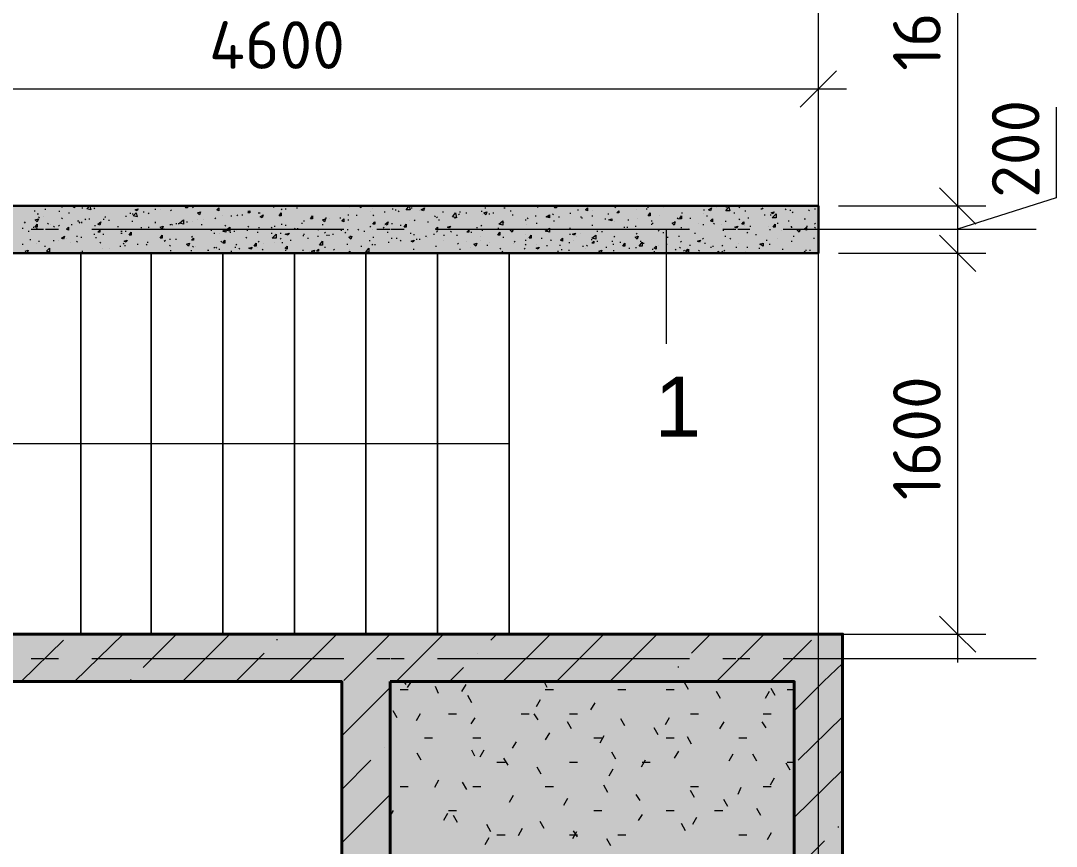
# Model space of a CAD drawing. Header units: millimetres. Extents: x -84737 to 172119, y -43083 to 59399.
# Drawn here: x -50062 to -45713, y 50289 to 53757 of the extents above; entities that cross this region are included whole.
import ezdxf

# ---------------------------------------------------------------- set-up
doc = ezdxf.new("R2010")
doc.units = ezdxf.units.MM
doc.layers.add('PDF _Геометрия', color=7, linetype='Continuous')
doc.layers.add('PDF _Текст', color=7, linetype='Continuous')
doc.layers.add('PDF _Сплошная заливка', color=7, linetype='Continuous', true_color=0xffffff)
doc.styles.add('PDF GOSTCommon', font='arial.ttf')
doc.styles.add('PDF ISOCPEUR', font='isocpeur.ttf')

msp = doc.modelspace()

# ---------------------------------------------------------------- linework, layer by layer
at = {"layer": 'PDF _Геометрия', "lineweight": 9}
for points in [[(-46127.9, 54701.6), (-46127.9, 52978.9), (-46127.9, 52780), (-46127.9, 51061.5)], [(-46712, 53516.4), (-46712, 54515.3)], [(-46712, 52686.9), (-46712, 53690)], [(-46712, 52970.4), (-46712, 53469.9), (-46712, 53588.4)], [(-53031.2, 53469.9), (-51312.8, 53469.9), (-46593.5, 53469.9)], [(-45713.1, 53393.7), (-45713.1, 53012.8), (-46127.9, 52881.6)], [(-46712, 53262.5), (-46712, 53317.5)], [(-46712, 52064.7), (-46712, 53063.6)], [(-49890.7, 52974.7), (-49886.4, 52974.7)], [(-49835.7, 52978.9), (-49835.7, 52970.4), (-49848.4, 52978.9), (-49839.9, 52978.9)], [(-49806, 52970.4), (-49801.8, 52970.4)], [(-49755.2, 52970.4), (-49751, 52966.2)], [(-49361.6, 52978.9), (-49361.6, 52970.4), (-49370.1, 52970.4), (-49365.8, 52978.9)], [(-49361.6, 52974.7), (-49357.4, 52978.9)], [(-49340.4, 52970.4), (-49336.2, 52974.7)], [(-49001.8, 52974.7), (-48997.6, 52974.7)], [(-48904.5, 52970.4), (-48900.3, 52970.4)], [(-48879.1, 52978.9), (-48874.9, 52978.9)], [(-48870.6, 52974.7), (-48870.6, 52978.9)], [(-48777.5, 52974.7), (-48777.5, 52974.7)], [(-48680.2, 52970.4), (-48680.2, 52970.4)], [(-48629.4, 52978.9), (-48633.6, 52970.4), (-48642.1, 52978.9), (-48637.8, 52978.9)], [(-48422, 52970.4), (-48417.7, 52970.4)], [(-48405, 52978.9), (-48405, 52978.9)], [(-48367, 52974.7), (-48367, 52974.7)], [(-48113, 52970.4), (-48108.8, 52970.4)], [(-48032.6, 52970.4), (-48028.3, 52970.4)], [(-47892.9, 52974.7), (-47888.7, 52974.7)], [(-47846.3, 52978.9), (-47842.1, 52978.9)], [(-47812.5, 52978.9), (-47812.5, 52970.4), (-47821, 52970.4), (-47816.7, 52978.9)], [(-47613.6, 52978.9), (-47613.6, 52978.9)], [(-47567, 52970.4), (-47562.8, 52974.7)], [(-47435.8, 52978.9), (-47435.8, 52978.9)], [(-47435.8, 52978.9), (-47427.3, 52974.7)], [(-47427.3, 52970.4), (-47427.3, 52978.9)], [(-47363.8, 52974.7), (-47359.6, 52978.9)], [(-47236.9, 52978.9), (-47236.9, 52978.9)], [(-47143.7, 52978.9), (-47139.5, 52974.7)], [(-47101.4, 52974.7), (-47097.2, 52974.7)], [(-47046.4, 52974.7), (-47042.2, 52970.4)], [(-46949, 52970.4), (-46944.8, 52966.2)], [(-46724.7, 52978.9), (-46724.7, 52974.7)], [(-46627.4, 52978.9), (-46127.9, 52978.9), (-46009.4, 52978.9)], [(-50005, 52957.7), (-50000.7, 52957.7)], [(-49992.3, 52945), (-49988, 52945)], [(-49988, 52932.3), (-49983.8, 52928.1)], [(-49966.9, 52932.3), (-49966.9, 52932.3)], [(-49958.4, 52962), (-49958.4, 52966.2)], [(-49899.1, 52953.5), (-49899.1, 52957.7)], [(-49890.7, 52928.1), (-49886.4, 52923.9)], [(-49861.1, 52949.3), (-49856.8, 52949.3)], [(-49708.7, 52932.3), (-49704.4, 52932.3)], [(-49708.7, 52928.1), (-49708.7, 52928.1)], [(-49619.8, 52932.3), (-49619.8, 52936.6)], [(-49602.9, 52949.3), (-49602.9, 52945)], [(-49594.4, 52945), (-49590.2, 52945)], [(-49547.8, 52953.5), (-49543.6, 52953.5)], [(-49526.7, 52945), (-49522.4, 52949.3)], [(-49497.1, 52966.2), (-49497.1, 52962)], [(-49475.9, 52962), (-49475.9, 52962)], [(-49433.6, 52957.7), (-49429.3, 52962)], [(-49247.3, 52923.9), (-49243.1, 52928.1)], [(-49213.5, 52936.6), (-49213.5, 52936.6)], [(-49179.6, 52936.6), (-49175.4, 52936.6)], [(-49154.2, 52936.6), (-49150, 52940.8)], [(-49133.1, 52940.8), (-49128.8, 52940.8)], [(-49107.7, 52957.7), (-49103.4, 52953.5)], [(-49065.3, 52949.3), (-49061.1, 52949.3), (-49056.9, 52949.3)], [(-48968, 52962), (-48963.7, 52966.2)], [(-48951, 52966.2), (-48946.8, 52966.2)], [(-48781.7, 52928.1), (-48777.5, 52928.1)], [(-48722.5, 52928.1), (-48718.3, 52928.1)], [(-48688.6, 52940.8), (-48684.4, 52940.8)], [(-48650.5, 52936.6), (-48650.5, 52940.8)], [(-48591.3, 52953.5), (-48591.3, 52953.5)], [(-48582.8, 52966.2), (-48582.8, 52966.2)], [(-48582.8, 52940.8), (-48578.6, 52936.6)], [(-48536.3, 52953.5), (-48532, 52953.5)], [(-48502.4, 52966.2), (-48498.2, 52966.2)], [(-48489.7, 52962), (-48485.5, 52962)], [(-48485.5, 52962), (-48485.5, 52962)], [(-48477, 52957.7), (-48472.8, 52953.5)], [(-48388.1, 52957.7), (-48388.1, 52957.7)], [(-48324.6, 52936.6), (-48320.4, 52932.3)], [(-48316.2, 52928.1), (-48311.9, 52932.3)], [(-48290.8, 52953.5), (-48286.5, 52953.5)], [(-48240, 52928.1), (-48235.7, 52928.1)], [(-48223, 52940.8), (-48218.8, 52945)], [(-48218.8, 52953.5), (-48214.6, 52953.5)], [(-48193.4, 52949.3), (-48189.2, 52949.3)], [(-48125.7, 52953.5), (-48125.7, 52957.7)], [(-48121.5, 52940.8), (-48121.5, 52940.8)], [(-48096.1, 52945), (-48091.8, 52945)], [(-48079.1, 52949.3), (-48074.9, 52949.3)], [(-48007.2, 52957.7), (-48003, 52957.7)], [(-47998.7, 52940.8), (-47994.5, 52940.8)], [(-47935.2, 52928.1), (-47931, 52923.9)], [(-47901.4, 52936.6), (-47897.1, 52936.6)], [(-47846.3, 52932.3), (-47846.3, 52936.6)], [(-47829.4, 52945), (-47825.2, 52940.8)], [(-47804, 52932.3), (-47799.8, 52932.3)], [(-47753.2, 52945), (-47753.2, 52949.3)], [(-47723.6, 52962), (-47719.4, 52962)], [(-47710.9, 52932.3), (-47706.7, 52932.3)], [(-47706.7, 52928.1), (-47702.4, 52928.1)], [(-47664.3, 52936.6), (-47660.1, 52936.6)], [(-47660.1, 52957.7), (-47660.1, 52957.7)], [(-47596.6, 52945), (-47592.4, 52945)], [(-47478.1, 52962), (-47478.1, 52962)], [(-47435.8, 52966.2), (-47431.6, 52966.2)], [(-47380.8, 52936.6), (-47380.8, 52936.6)], [(-47304.6, 52928.1), (-47300.3, 52923.9)], [(-47287.7, 52949.3), (-47283.4, 52949.3)], [(-47249.6, 52923.9), (-47249.6, 52928.1)], [(-47194.5, 52962), (-47190.3, 52962)], [(-47194.5, 52945), (-47194.5, 52945)], [(-47181.8, 52936.6), (-47177.6, 52936.6)], [(-47088.7, 52962), (-47088.7, 52962)], [(-47067.6, 52949.3), (-47063.3, 52949.3)], [(-47021, 52957.7), (-47016.8, 52957.7)], [(-47008.3, 52928.1), (-47004.1, 52928.1)], [(-46953.3, 52966.2), (-46949, 52966.2)], [(-46940.6, 52940.8), (-46936.3, 52940.8)], [(-46915.2, 52940.8), (-46911, 52940.8)], [(-46851.7, 52966.2), (-46847.5, 52962)], [(-46830.5, 52962), (-46830.5, 52957.7)], [(-46822.1, 52949.3), (-46817.8, 52953.5)], [(-46754.3, 52962), (-46750.1, 52957.7)], [(-46729, 52966.2), (-46724.7, 52966.2)], [(-50055.8, 52885.8), (-50051.5, 52885.8)], [(-50047.3, 52911.2), (-50043.1, 52906.9)], [(-50009.2, 52890), (-50005, 52890)], [(-49996.5, 52881.6), (-49992.3, 52885.8)], [(-49949.9, 52906.9), (-49945.7, 52902.7)], [(-49937.2, 52902.7), (-49937.2, 52902.7)], [(-49924.5, 52894.2), (-49920.3, 52890)], [(-49903.4, 52894.2), (-49899.1, 52898.5)], [(-49848.4, 52902.7), (-49848.4, 52898.5)], [(-49823, 52915.4), (-49818.7, 52915.4)], [(-49818.7, 52911.2), (-49814.5, 52906.9)], [(-49806, 52906.9), (-49806, 52911.2)], [(-49793.3, 52923.9), (-49789.1, 52919.6)], [(-49776.4, 52923.9), (-49772.2, 52923.9)], [(-49751, 52898.5), (-49751, 52894.2)], [(-49712.9, 52919.6), (-49712.9, 52923.9)], [(-49691.7, 52919.6), (-49691.7, 52915.4)], [(-49653.7, 52894.2), (-49653.7, 52890)], [(-49594.4, 52915.4), (-49594.4, 52911.2)], [(-49556.3, 52890), (-49556.3, 52885.8)], [(-49526.7, 52890), (-49522.4, 52890)], [(-49526.7, 52885.8), (-49526.7, 52885.8)], [(-49497.1, 52911.2), (-49497.1, 52906.9)], [(-49459, 52885.8), (-49459, 52885.8)], [(-49433.6, 52898.5), (-49433.6, 52902.7)], [(-49429.3, 52902.7), (-49425.1, 52898.5)], [(-49408.2, 52902.7), (-49408.2, 52906.9)], [(-49399.7, 52906.9), (-49399.7, 52902.7)], [(-49365.8, 52911.2), (-49361.6, 52911.2)], [(-49340.4, 52911.2), (-49340.4, 52911.2)], [(-49319.3, 52919.6), (-49319.3, 52919.6)], [(-49302.4, 52902.7), (-49302.4, 52898.5)], [(-49293.9, 52919.6), (-49293.9, 52919.6)], [(-49205, 52898.5), (-49200.8, 52894.2)], [(-49107.7, 52894.2), (-49103.4, 52890)], [(-49061.1, 52885.8), (-49061.1, 52890)], [(-49010.3, 52890), (-49006.1, 52885.8)], [(-48997.6, 52894.2), (-48993.4, 52894.2)], [(-48968, 52902.7), (-48963.7, 52902.7)], [(-48951, 52898.5), (-48946.8, 52898.5)], [(-48913, 52885.8), (-48908.7, 52881.6)], [(-48900.3, 52885.8), (-48900.3, 52881.6)], [(-48883.3, 52906.9), (-48879.1, 52906.9)], [(-48874.9, 52915.4), (-48870.6, 52915.4)], [(-48794.4, 52902.7), (-48794.4, 52898.5)], [(-48764.8, 52923.9), (-48764.8, 52923.9)], [(-48688.6, 52919.6), (-48684.4, 52919.6)], [(-48595.5, 52890), (-48591.3, 52894.2)], [(-48540.5, 52885.8), (-48536.3, 52890)], [(-48536.3, 52898.5), (-48536.3, 52898.5)], [(-48502.4, 52902.7), (-48502.4, 52906.9)], [(-48468.5, 52898.5), (-48464.3, 52898.5)], [(-48430.4, 52915.4), (-48430.4, 52915.4)], [(-48409.3, 52915.4), (-48405, 52919.6)], [(-48354.3, 52911.2), (-48350, 52911.2)], [(-48307.7, 52919.6), (-48303.5, 52919.6)], [(-48146.9, 52890), (-48146.9, 52885.8)], [(-48129.9, 52894.2), (-48125.7, 52898.5)], [(-48058, 52885.8), (-48053.7, 52885.8)], [(-48041, 52906.9), (-48041, 52906.9)], [(-48036.8, 52906.9), (-48032.6, 52911.2)], [(-47943.7, 52919.6), (-47939.5, 52919.6)], [(-47939.5, 52902.7), (-47939.5, 52902.7)], [(-47897.1, 52906.9), (-47892.9, 52906.9)], [(-47825.2, 52915.4), (-47821, 52915.4)], [(-47757.5, 52885.8), (-47753.2, 52885.8)], [(-47664.3, 52898.5), (-47660.1, 52898.5)], [(-47609.3, 52923.9), (-47605.1, 52923.9)], [(-47567, 52911.2), (-47567, 52911.2)], [(-47528.9, 52890), (-47524.7, 52890)], [(-47516.2, 52890), (-47512, 52890)], [(-47512, 52919.6), (-47507.7, 52919.6)], [(-47482.3, 52894.2), (-47478.1, 52894.2)], [(-47473.9, 52923.9), (-47473.9, 52923.9)], [(-47414.6, 52915.4), (-47410.4, 52915.4)], [(-47414.6, 52902.7), (-47410.4, 52902.7)], [(-47410.4, 52906.9), (-47406.2, 52906.9)], [(-47317.3, 52911.2), (-47313, 52911.2)], [(-47296.1, 52919.6), (-47296.1, 52919.6)], [(-47287.7, 52885.8), (-47287.7, 52890)], [(-47258, 52885.8), (-47258, 52885.8)], [(-47215.7, 52906.9), (-47215.7, 52906.9)], [(-47194.5, 52898.5), (-47194.5, 52902.7)], [(-47152.2, 52906.9), (-47148, 52902.7)], [(-47118.3, 52902.7), (-47118.3, 52902.7)], [(-47101.4, 52911.2), (-47101.4, 52915.4)], [(-47067.6, 52885.8), (-47067.6, 52885.8)], [(-47046.4, 52923.9), (-47042.2, 52919.6)], [(-47021, 52898.5), (-47021, 52898.5)], [(-46999.8, 52894.2), (-46995.6, 52894.2)], [(-46923.6, 52894.2), (-46923.6, 52894.2)], [(-46885.6, 52906.9), (-46881.3, 52906.9)], [(-46839, 52915.4), (-46834.8, 52915.4)], [(-46826.3, 52894.2), (-46826.3, 52890), (-46822.1, 52890)], [(-46771.3, 52923.9), (-46767, 52923.9)], [(-46762.8, 52894.2), (-46758.6, 52894.2)], [(-46729, 52902.7), (-46724.7, 52906.9)], [(-46729, 52890), (-46724.7, 52885.8)], [(-50030.4, 52873.1), (-50026.1, 52873.1)], [(-50017.7, 52881.6), (-49966.9, 52881.6)], [(-49958.4, 52881.6), (-49903.4, 52881.6)], [(-49869.5, 52843.5), (-49869.5, 52843.5)], [(-49827.2, 52851.9), (-49823, 52851.9)], [(-49810.3, 52847.7), (-49806, 52847.7)], [(-49763.7, 52881.6), (-48764.8, 52881.6)], [(-49755.2, 52860.4), (-49751, 52860.4)], [(-49746.8, 52847.7), (-49746.8, 52843.5)], [(-49717.1, 52860.4), (-49712.9, 52860.4)], [(-49704.4, 52881.6), (-48705.6, 52881.6)], [(-49641, 52873.1), (-49636.7, 52873.1)], [(-49641, 52864.6), (-49636.7, 52864.6)], [(-49624, 52873.1), (-49619.8, 52873.1)], [(-49594.4, 52881.6), (-49590.2, 52881.6)], [(-49535.1, 52881.6), (-49530.9, 52881.6)], [(-49361.6, 52881.6), (-49357.4, 52881.6)], [(-49340.4, 52847.7), (-49344.7, 52847.7), (-49340.4, 52851.9)], [(-49264.3, 52877.3), (-49260, 52877.3)], [(-49251.6, 52864.6), (-49247.3, 52864.6)], [(-49226.2, 52864.6), (-49226.2, 52864.6)], [(-49183.8, 52868.9), (-49179.6, 52868.9)], [(-49166.9, 52873.1), (-49162.7, 52873.1)], [(-49154.2, 52877.3), (-49154.2, 52877.3)], [(-49116.1, 52847.7), (-49111.9, 52843.5)], [(-49111.9, 52877.3), (-49107.7, 52877.3)], [(-49069.6, 52868.9), (-49065.3, 52868.9)], [(-49010.3, 52864.6), (-49006.1, 52864.6)], [(-48972.2, 52864.6), (-48968, 52864.6)], [(-48972.2, 52839.2), (-48968, 52843.5)], [(-48874.9, 52860.4), (-48870.6, 52860.4)], [(-48874.9, 52851.9), (-48874.9, 52856.2)], [(-48857.9, 52843.5), (-48853.7, 52843.5)], [(-48815.6, 52881.6), (-48811.4, 52877.3)], [(-48815.6, 52851.9), (-48811.4, 52851.9)], [(-48786, 52864.6), (-48781.7, 52868.9)], [(-48777.5, 52856.2), (-48773.3, 52856.2)], [(-48769, 52856.2), (-48764.8, 52856.2)], [(-48752.1, 52860.4), (-48747.9, 52860.4)], [(-48718.3, 52877.3), (-48714, 52877.3)], [(-48701.3, 52864.6), (-48697.1, 52868.9)], [(-48688.6, 52877.3), (-48688.6, 52881.6)], [(-48680.2, 52851.9), (-48675.9, 52851.9)], [(-48646.3, 52881.6), (-48642.1, 52877.3)], [(-48620.9, 52873.1), (-48616.7, 52873.1)], [(-48582.8, 52881.6), (-48582.8, 52881.6)], [(-48582.8, 52847.7), (-48578.6, 52847.7)], [(-48565.9, 52881.6), (-48510.9, 52881.6)], [(-48523.6, 52868.9), (-48519.3, 52868.9)], [(-48506.6, 52881.6), (-48451.6, 52881.6)], [(-48506.6, 52843.5), (-48502.4, 52843.5)], [(-48485.5, 52843.5), (-48481.2, 52843.5)], [(-48426.2, 52864.6), (-48422, 52864.6)], [(-48409.3, 52856.2), (-48409.3, 52860.4)], [(-48362.7, 52851.9), (-48358.5, 52851.9)], [(-48354.3, 52847.7), (-48354.3, 52847.7)], [(-48328.9, 52860.4), (-48324.6, 52860.4)], [(-48316.2, 52868.9), (-48311.9, 52873.1)], [(-48311.9, 52881.6), (-47313, 52881.6)], [(-48286.5, 52856.2), (-48282.3, 52856.2)], [(-48256.9, 52873.1), (-48252.7, 52868.9)], [(-48252.7, 52881.6), (-47253.8, 52881.6)], [(-48231.5, 52856.2), (-48227.3, 52856.2)], [(-48223, 52881.6), (-48223, 52881.6)], [(-48172.3, 52868.9), (-48168, 52868.9)], [(-48129.9, 52851.9), (-48129.9, 52851.9)], [(-48125.7, 52877.3), (-48121.5, 52877.3)], [(-48036.8, 52847.7), (-48032.6, 52847.7)], [(-48032.6, 52847.7), (-48032.6, 52847.7)], [(-47943.7, 52860.4), (-47943.7, 52860.4)], [(-47935.2, 52843.5), (-47935.2, 52843.5)], [(-47876, 52843.5), (-47871.7, 52843.5)], [(-47850.6, 52873.1), (-47846.3, 52873.1)], [(-47757.5, 52860.4), (-47753.2, 52860.4)], [(-47727.8, 52851.9), (-47727.8, 52851.9)], [(-47710.9, 52864.6), (-47710.9, 52864.6)], [(-47643.2, 52873.1), (-47639, 52873.1)], [(-47622, 52873.1), (-47622, 52868.9)], [(-47571.2, 52847.7), (-47567, 52851.9)], [(-47478.1, 52860.4), (-47473.9, 52864.6)], [(-47473.9, 52851.9), (-47469.7, 52847.7)], [(-47385, 52873.1), (-47380.8, 52877.3)], [(-47363.8, 52868.9), (-47363.8, 52864.6)], [(-47351.1, 52881.6), (-47351.1, 52399)], [(-47346.9, 52847.7), (-47342.7, 52847.7)], [(-47300.3, 52851.9), (-47296.1, 52851.9)], [(-47232.6, 52864.6), (-47228.4, 52864.6)], [(-47198.8, 52839.2), (-47194.5, 52843.5)], [(-47114.1, 52881.6), (-47059.1, 52881.6)], [(-47114.1, 52877.3), (-47109.9, 52877.3)], [(-47105.6, 52851.9), (-47101.4, 52851.9)], [(-47084.5, 52843.5), (-47080.3, 52839.2)], [(-47050.6, 52881.6), (-46999.8, 52881.6)], [(-47012.5, 52864.6), (-47008.3, 52868.9)], [(-46974.4, 52860.4), (-46974.4, 52856.2)], [(-46915.2, 52877.3), (-46915.2, 52881.6)], [(-46885.6, 52843.5), (-46885.6, 52843.5)], [(-46868.6, 52877.3), (-46868.6, 52877.3)], [(-46860.2, 52881.6), (-45861.3, 52881.6)], [(-46817.8, 52851.9), (-46813.6, 52851.9)], [(-46800.9, 52881.6), (-45797.8, 52881.6)], [(-46733.2, 52843.5), (-46729, 52843.5)], [(-50055.8, 52818.1), (-50051.5, 52818.1)], [(-50021.9, 52839.2), (-50021.9, 52835)], [(-49996.5, 52822.3), (-49996.5, 52822.3)], [(-49988, 52830.8), (-49983.8, 52830.8)], [(-49962.6, 52809.6), (-49958.4, 52809.6)], [(-49924.5, 52835), (-49924.5, 52830.8)], [(-49903.4, 52835), (-49903.4, 52835)], [(-49852.6, 52826.5), (-49852.6, 52826.5)], [(-49827.2, 52830.8), (-49823, 52826.5)], [(-49729.8, 52826.5), (-49725.6, 52822.3)], [(-49717.1, 52801.1), (-49717.1, 52801.1)], [(-49687.5, 52801.1), (-49687.5, 52801.1)], [(-49645.2, 52809.6), (-49641, 52809.6)], [(-49632.5, 52822.3), (-49628.3, 52818.1)], [(-49624, 52809.6), (-49624, 52813.8)], [(-49573.2, 52818.1), (-49569, 52818.1)], [(-49535.1, 52818.1), (-49530.9, 52813.8)], [(-49530.9, 52826.5), (-49526.7, 52826.5)], [(-49459, 52830.8), (-49454.7, 52835)], [(-49437.8, 52839.2), (-49433.6, 52839.2)], [(-49437.8, 52813.8), (-49433.6, 52809.6)], [(-49412.4, 52839.2), (-49408.2, 52839.2)], [(-49340.4, 52809.6), (-49336.2, 52805.4)], [(-49327.7, 52809.6), (-49327.7, 52809.6)], [(-49251.6, 52801.1), (-49247.3, 52805.4)], [(-49243.1, 52805.4), (-49238.9, 52801.1)], [(-49230.4, 52796.9), (-49226.2, 52796.9)], [(-49221.9, 52830.8), (-49217.7, 52826.5)], [(-49162.7, 52805.4), (-49158.4, 52805.4)], [(-49158.4, 52813.8), (-49154.2, 52818.1)], [(-49145.7, 52801.1), (-49141.5, 52796.9)], [(-49069.6, 52805.4), (-49069.6, 52805.4)], [(-49065.3, 52826.5), (-49061.1, 52830.8)], [(-49048.4, 52796.9), (-49044.2, 52792.7)], [(-49044.2, 52822.3), (-49044.2, 52822.3)], [(-48997.6, 52826.5), (-48997.6, 52826.5)], [(-48963.7, 52826.5), (-48963.7, 52822.3)], [(-48929.9, 52835), (-48925.7, 52835)], [(-48786, 52805.4), (-48781.7, 52805.4)], [(-48747.9, 52792.7), (-48743.7, 52796.9)], [(-48692.9, 52818.1), (-48688.6, 52818.1)], [(-48680.2, 52796.9), (-48680.2, 52796.9)], [(-48633.6, 52809.6), (-48629.4, 52809.6)], [(-48595.5, 52830.8), (-48595.5, 52835)], [(-48587, 52813.8), (-48582.8, 52818.1)], [(-48574.4, 52818.1), (-48574.4, 52813.8)], [(-48519.3, 52826.5), (-48515.1, 52826.5)], [(-48468.5, 52835), (-48464.3, 52830.8)], [(-48413.5, 52796.9), (-48409.3, 52796.9)], [(-48400.8, 52839.2), (-48396.6, 52839.2)], [(-48388.1, 52839.2), (-48383.9, 52839.2)], [(-48320.4, 52809.6), (-48316.2, 52809.6)], [(-48286.5, 52835), (-48286.5, 52835)], [(-48227.3, 52818.1), (-48223, 52822.3)], [(-48218.8, 52796.9), (-48214.6, 52796.9)], [(-48189.2, 52830.8), (-48189.2, 52830.8)], [(-48172.3, 52805.4), (-48172.3, 52805.4)], [(-48129.9, 52835), (-48129.9, 52835)], [(-48104.5, 52813.8), (-48100.3, 52813.8)], [(-48091.8, 52826.5), (-48091.8, 52826.5)], [(-48049.5, 52801.1), (-48045.3, 52796.9)], [(-47994.5, 52822.3), (-47994.5, 52822.3)], [(-47990.3, 52826.5), (-47986, 52830.8)], [(-47947.9, 52796.9), (-47943.7, 52801.1)], [(-47943.7, 52835), (-47939.5, 52835)], [(-47943.7, 52818.1), (-47939.5, 52813.8)], [(-47897.1, 52818.1), (-47897.1, 52818.1)], [(-47850.6, 52809.6), (-47850.6, 52813.8)], [(-47837.9, 52839.2), (-47837.9, 52839.2)], [(-47837.9, 52835), (-47833.7, 52835)], [(-47799.8, 52813.8), (-47795.6, 52813.8)], [(-47791.3, 52796.9), (-47791.3, 52792.7)], [(-47757.5, 52822.3), (-47757.5, 52826.5)], [(-47740.5, 52835), (-47740.5, 52835)], [(-47702.4, 52809.6), (-47698.2, 52809.6)], [(-47689.7, 52801.1), (-47689.7, 52801.1)], [(-47685.5, 52813.8), (-47681.3, 52809.6)], [(-47664.3, 52835), (-47664.3, 52839.2)], [(-47643.2, 52830.8), (-47639, 52830.8)], [(-47605.1, 52805.4), (-47600.9, 52805.4)], [(-47579.7, 52830.8), (-47575.5, 52830.8)], [(-47575.5, 52818.1), (-47571.2, 52818.1)], [(-47545.8, 52826.5), (-47541.6, 52826.5)], [(-47528.9, 52822.3), (-47528.9, 52822.3)], [(-47507.7, 52801.1), (-47503.5, 52801.1)], [(-47478.1, 52801.1), (-47478.1, 52805.4)], [(-47461.2, 52830.8), (-47457, 52830.8)], [(-47448.5, 52822.3), (-47444.3, 52822.3)], [(-47410.4, 52796.9), (-47406.2, 52796.9)], [(-47385, 52813.8), (-47385, 52813.8)], [(-47351.1, 52818.1), (-47346.9, 52818.1)], [(-47313, 52796.9), (-47308.8, 52792.7)], [(-47296.1, 52805.4), (-47291.9, 52801.1)], [(-47291.9, 52826.5), (-47287.7, 52830.8)], [(-47262.3, 52780), (-47270.7, 52780), (-47258, 52796.9), (-47258, 52780)], [(-47253.8, 52813.8), (-47249.6, 52813.8)], [(-47190.3, 52822.3), (-47186.1, 52822.3)], [(-47164.9, 52805.4), (-47160.7, 52805.4)], [(-47156.4, 52809.6), (-47152.2, 52809.6)], [(-47118.3, 52809.6), (-47114.1, 52813.8)], [(-47059.1, 52805.4), (-47054.9, 52805.4)], [(-47046.4, 52822.3), (-47046.4, 52822.3)], [(-47012.5, 52805.4), (-47008.3, 52805.4)], [(-46961.7, 52801.1), (-46957.5, 52801.1)], [(-46932.1, 52835), (-46927.9, 52835)], [(-46919.4, 52818.1), (-46915.2, 52818.1)], [(-46864.4, 52796.9), (-46860.2, 52796.9)], [(-46826.3, 52830.8), (-46822.1, 52830.8)], [(-50110.8, 52780), (-49810.3, 52780), (-49514, 52780), (-49213.5, 52780), (-48913, 52780), (-48612.4, 52780), (-48612.4, 51180.1), (-48612.4, 52780), (-48311.9, 52780), (-48011.4, 52780), (-48011.4, 51180.1), (-48311.9, 51180.1), (-48612.4, 51180.1), (-48913, 51180.1), (-49213.5, 51180.1), (-49514, 51180.1), (-49810.3, 51180.1), (-50110.8, 51180.1)], [(-50043.1, 52788.4), (-50030.4, 52792.7), (-50034.6, 52780), (-50043.1, 52784.2)], [(-49810.3, 52788.4), (-49810.3, 52788.4)], [(-49806, 52788.4), (-49801.8, 52788.4)], [(-49433.6, 52792.7), (-49433.6, 52788.4)], [(-49344.7, 52788.4), (-49344.7, 52792.7)], [(-49277, 52792.7), (-49272.7, 52792.7)], [(-49179.6, 52788.4), (-49175.4, 52788.4)], [(-48972.2, 52780), (-48968, 52780)], [(-48951, 52792.7), (-48946.8, 52792.7)], [(-48879.1, 52792.7), (-48874.9, 52792.7)], [(-48849.5, 52788.4), (-48849.5, 52788.4)], [(-48815.6, 52784.2), (-48815.6, 52784.2)], [(-48790.2, 52780), (-48786, 52780)], [(-48752.1, 52784.2), (-48752.1, 52784.2)], [(-48688.6, 52780), (-48680.2, 52788.4), (-48680.2, 52780)], [(-48654.8, 52780), (-48654.8, 52780)], [(-48506.6, 52780), (-48506.6, 52784.2)], [(-48333.1, 52784.2), (-48333.1, 52784.2)], [(-48155.3, 52780), (-48155.3, 52780)], [(-48041, 52784.2), (-48036.8, 52788.4)], [(-48011.4, 51180.1), (-48011.4, 52780)], [(-47808.3, 52788.4), (-47804, 52788.4)], [(-47761.7, 52792.7), (-47757.5, 52792.7)], [(-47571.2, 52788.4), (-47571.2, 52792.7)], [(-47401.9, 52788.4), (-47401.9, 52784.2)], [(-47346.9, 52780), (-47342.7, 52780)], [(-47279.2, 52788.4), (-47275, 52792.7)], [(-47215.7, 52792.7), (-47211.5, 52788.4)], [(-47198.8, 52780), (-47198.8, 52780)], [(-47139.5, 52780), (-47131, 52788.4), (-47131, 52780)], [(-47118.3, 52788.4), (-47114.1, 52784.2)], [(-47109.9, 52788.4), (-47105.6, 52792.7)], [(-47021, 52784.2), (-47016.8, 52780)], [(-46771.3, 52788.4), (-46767, 52784.2)], [(-46767, 52792.7), (-46762.8, 52792.7)], [(-46750.1, 52792.7), (-46745.9, 52792.7)], [(-46733.2, 52780), (-46733.2, 52784.2)], [(-46627.4, 52780), (-46127.9, 52780), (-46009.4, 52780)], [(-46712, 52437.1), (-46712, 52487.9)], [(-46712, 51235.1), (-46712, 52234)], [(-48011.4, 51980), (-48311.9, 51980), (-48612.4, 51980), (-48913, 51980), (-49213.5, 51980), (-49514, 51980), (-49810.3, 51980), (-50110.8, 51980), (-50411.3, 51980), (-50711.8, 51980), (-51012.3, 51980), (-51312.8, 51980), (-51185.8, 52102.8)], [(-46712, 51810.7), (-46712, 51861.5)], [(-46712, 50608.7), (-46712, 51611.8)], [(-50060, 50981.1), (-49882.2, 51154.7)], [(-49835.7, 50981.1), (-49632.5, 51180.1)], [(-49547.8, 51040.4), (-49408.2, 51180.1)], [(-49382.8, 50981.1), (-49183.8, 51180.1)], [(-48984.9, 51154.7), (-48984.9, 51158.9)], [(-48934.1, 50981.1), (-48735.2, 51180.1)], [(-48705.6, 50985.4), (-48510.9, 51180.1)], [(-48485.5, 50981.1), (-48286.5, 51180.1)], [(-48087.6, 51154.7), (-48062.2, 51180.1)], [(-48036.8, 50981.1), (-47837.9, 51180.1)], [(-47812.5, 50981.1), (-47613.6, 51180.1)], [(-47588.2, 50981.1), (-47389.2, 51180.1)], [(-47245.3, 51099.6), (-47164.9, 51180.1)], [(-47139.5, 50981.1), (-46940.6, 51180.1)], [(-46915.2, 50981.1), (-46741.6, 51154.7)], [(-46627.4, 51180.1), (-46127.9, 51180.1), (-46009.4, 51180.1)], [(-50017.7, 51078.5), (-49966.9, 51078.5)], [(-49958.4, 51078.5), (-49903.4, 51078.5)], [(-49763.7, 51078.5), (-48764.8, 51078.5)], [(-49704.4, 51078.5), (-48705.6, 51078.5)], [(-49158.4, 50981.1), (-49039.9, 51099.6)], [(-48565.9, 51078.5), (-48510.9, 51078.5)], [(-48506.6, 51078.5), (-48451.6, 51078.5)], [(-48311.9, 51078.5), (-47313, 51078.5)], [(-48252.7, 51078.5), (-47253.8, 51078.5)], [(-48142.6, 51099.6), (-48142.6, 51099.6)], [(-47114.1, 51078.5), (-47059.1, 51078.5)], [(-47050.6, 51078.5), (-46999.8, 51078.5)], [(-46860.2, 51078.5), (-45861.3, 51078.5)], [(-46813.6, 50858.4), (-46690.9, 50981.1), (-46610.4, 51057.3)], [(-46800.9, 51078.5), (-45797.8, 51078.5)], [(-48261.1, 50981.1), (-48201.9, 51040.4)], [(-47300.3, 51040.4), (-47300.3, 51044.6)], [(-46712, 50981.1), (-46712, 51036.2)], [(-49602.9, 50985.4), (-49598.6, 50989.6)], [(-48443.1, 50968.4), (-48451.6, 50981.1)], [(-48422, 50981.1), (-48438.9, 50955.7)], [(-47850.6, 50955.7), (-47863.3, 50981.1)], [(-47363.8, 50981.1), (-47359.6, 50985.4)], [(-47258, 50947.3), (-47275, 50976.9)], [(-48714, 50752.6), (-48510.9, 50955.7)], [(-48468.5, 50947.3), (-48434.7, 50947.3)], [(-48307.7, 50930.3), (-48320.4, 50960)], [(-48193.4, 50968.4), (-48210.4, 50938.8)], [(-47859, 50947.3), (-47825.2, 50947.3)], [(-47554.3, 50947.3), (-47520.4, 50947.3)], [(-47351.1, 50947.3), (-47317.3, 50947.3)], [(-47122.6, 50909.2), (-47139.5, 50938.8)], [(-46919.4, 50938.8), (-46936.3, 50909.2)], [(-46894, 50921.9), (-46911, 50951.5)], [(-46843.2, 50947.3), (-46813.6, 50947.3)], [(-48168, 50892.2), (-48185, 50921.9)], [(-47880.2, 50904.9), (-47897.1, 50875.3)], [(-47651.7, 50892.2), (-47668.6, 50862.6)], [(-48481.2, 50828.8), (-48498.2, 50858.4)], [(-48383.9, 50845.7), (-48400.8, 50816.1)], [(-48265.4, 50845.7), (-48231.5, 50845.7)], [(-47960.6, 50845.7), (-47926.8, 50845.7)], [(-47888.7, 50820.3), (-47905.6, 50845.7)], [(-47757.5, 50845.7), (-47723.6, 50845.7)], [(-47249.6, 50845.7), (-47215.7, 50845.7)], [(-46944.8, 50845.7), (-46911, 50845.7)], [(-48155.3, 50828.8), (-48172.3, 50803.4)], [(-47749, 50782.2), (-47765.9, 50811.8)], [(-47524.7, 50794.9), (-47541.6, 50824.5)], [(-47338.4, 50828.8), (-47355.4, 50799.1)], [(-47109.9, 50811.8), (-47126.8, 50782.2)], [(-46932.1, 50786.4), (-46949, 50811.8)], [(-46796.7, 50651), (-46610.4, 50833)], [(-47842.1, 50765.3), (-47859, 50735.6)], [(-47613.6, 50752.6), (-47630.5, 50722.9)], [(-47385, 50756.8), (-47401.9, 50786.4)], [(-46712, 49783.3), (-46712, 50782.2)], [(-48367, 50744.1), (-48333.1, 50744.1)], [(-48163.8, 50744.1), (-48129.9, 50744.1)], [(-47981.8, 50727.2), (-47998.7, 50701.8)], [(-47655.9, 50744.1), (-47622, 50744.1)], [(-47351.1, 50744.1), (-47317.3, 50744.1)], [(-47245.3, 50718.7), (-47262.3, 50748.3)], [(-47046.4, 50744.1), (-47012.5, 50744.1)], [(-48536.3, 50706), (-48536.3, 50706)], [(-48379.7, 50651), (-48396.6, 50680.6)], [(-48155.3, 50667.9), (-48168, 50693.3)], [(-48117.2, 50693.3), (-48134.2, 50663.7)], [(-47562.8, 50655.2), (-47579.7, 50684.8)], [(-47300.3, 50689.1), (-47317.3, 50659.5)], [(-47071.8, 50676.4), (-47088.7, 50646.8)], [(-46970.2, 50646.8), (-46987.1, 50676.4)], [(-48714, 50528.2), (-48591.3, 50651)], [(-48062.2, 50642.5), (-48028.3, 50642.5)], [(-48015.7, 50629.8), (-48032.6, 50659.5)], [(-47757.5, 50642.5), (-47723.6, 50642.5)], [(-47440, 50651), (-47457, 50621.4)], [(-47452.7, 50642.5), (-47418.9, 50642.5)], [(-46830.5, 50608.7), (-46847.5, 50638.3)], [(-46843.2, 50642.5), (-46813.6, 50642.5)], [(-47876, 50591.7), (-47892.9, 50621.4)], [(-47575.5, 50612.9), (-47592.4, 50583.3)], [(-46813.6, 50409.7), (-46610.4, 50608.7)], [(-48468.5, 50540.9), (-48434.7, 50540.9)], [(-48307.7, 50566.3), (-48324.6, 50536.7)], [(-48189.2, 50528.2), (-48206.1, 50557.9)], [(-48163.8, 50540.9), (-48129.9, 50540.9)], [(-47859, 50540.9), (-47825.2, 50540.9)], [(-47596.6, 50515.5), (-47613.6, 50545.2)], [(-47249.6, 50540.9), (-47215.7, 50540.9)], [(-47037.9, 50536.7), (-47050.6, 50507.1)], [(-46944.8, 50540.9), (-46911, 50540.9)], [(-46898.3, 50574.8), (-46915.2, 50545.2)], [(-48714, 50303.9), (-48510.9, 50507.1)], [(-47994.5, 50502.8), (-48011.4, 50473.2)], [(-47461.2, 50481.7), (-47478.1, 50507.1)], [(-47232.6, 50494.4), (-47249.6, 50524)], [(-48506.6, 50464.8), (-48510.9, 50473.2)], [(-47765.9, 50490.1), (-47782.9, 50460.5)], [(-47093, 50456.3), (-47109.9, 50485.9)], [(-48498.2, 50439.4), (-48510.9, 50418.2)], [(-48269.6, 50426.7), (-48286.5, 50397)], [(-48265.4, 50439.4), (-48231.5, 50439.4)], [(-48227.3, 50388.6), (-48244.2, 50418.2)], [(-47655.9, 50439.4), (-47622, 50439.4)], [(-47452.7, 50422.4), (-47469.7, 50397)], [(-47351.1, 50439.4), (-47317.3, 50439.4)], [(-47224.2, 50409.7), (-47241.1, 50380.1)], [(-47148, 50439.4), (-47114.1, 50439.4)], [(-46953.3, 50418.2), (-46970.2, 50447.8)], [(-46712, 50358.9), (-46712, 50409.7)], [(-48087.6, 50350.5), (-48104.5, 50380.1)], [(-47956.4, 50363.2), (-47973.3, 50333.5)], [(-47863.3, 50363.2), (-47880.2, 50392.8)], [(-47270.7, 50354.7), (-47287.7, 50384.3)], [(-46627.4, 50367.4), (-46627.4, 50371.6)], [(-48096.1, 50325.1), (-48113, 50295.5)], [(-48062.2, 50337.8), (-48028.3, 50337.8)], [(-47757.5, 50337.8), (-47723.6, 50337.8)], [(-47727.8, 50350.5), (-47744.8, 50320.8)], [(-47723.6, 50329.3), (-47740.5, 50354.7)], [(-47583.9, 50291.2), (-47600.9, 50320.8)], [(-47554.3, 50337.8), (-47520.4, 50337.8)], [(-47046.4, 50337.8), (-47012.5, 50337.8)], [(-46911, 50346.2), (-46927.9, 50316.6)], [(-46813.6, 50185.4), (-46686.6, 50312.4)]]:
    msp.add_lwpolyline(points, dxfattribs=at)
at = {"layer": 'PDF _Геометрия', "lineweight": 20}
for points in [[(-46635.8, 53546.1), (-46712, 53469.9), (-46788.2, 53393.7)], [(-46051.7, 52902.7), (-46127.9, 52978.9), (-46204.1, 53055.1)], [(-46051.7, 52703.8), (-46127.9, 52780), (-46204.1, 52856.2)], [(-46051.7, 51103.9), (-46127.9, 51180.1), (-46204.1, 51256.2)]]:
    msp.add_lwpolyline(points, dxfattribs=at)
at = {"layer": 'PDF _Геометрия', "lineweight": 30}
msp.add_lwpolyline([(-51312.8, 52780), (-46712, 52780), (-46712, 52978.9), (-51312.8, 52978.9)], close=True, dxfattribs=at)
for points in [[(-50567.9, 52978.9), (-46813.6, 52978.9)], [(-46813.6, 52780), (-48011.4, 52780)], [(-48011.4, 51180.1), (-46610.4, 51180.1)], [(-46610.4, 50981.1), (-46610.4, 47281.9)]]:
    msp.add_lwpolyline(points, dxfattribs=at)
at = {"layer": 'PDF _Геометрия', "lineweight": 9}
for points in [[(-49767.9, 52962), (-49784.9, 52966.2), (-49772.2, 52978.9)], [(-49230.4, 52970.4), (-49230.4, 52957.7), (-49238.9, 52962)], [(-48426.2, 52962), (-48443.1, 52962), (-48430.4, 52978.9)], [(-48367, 52970.4), (-48371.2, 52957.7), (-48379.7, 52962)], [(-47681.3, 52970.4), (-47681.3, 52957.7), (-47689.7, 52962)], [(-47160.7, 52970.4), (-47164.9, 52957.7), (-47173.4, 52962)], [(-47084.5, 52957.7), (-47101.4, 52957.7), (-47088.7, 52974.7)], [(-49573.2, 52932.3), (-49590.2, 52936.6), (-49577.5, 52949.3)], [(-49569, 52966.2), (-49573.2, 52957.7), (-49581.7, 52962)], [(-49306.6, 52953.5), (-49310.8, 52940.8), (-49319.3, 52949.3)], [(-49099.2, 52957.7), (-49099.2, 52949.3), (-49107.7, 52949.3)], [(-49044.2, 52940.8), (-49048.4, 52928.1), (-49056.9, 52932.3)], [(-48968, 52949.3), (-48968, 52936.6), (-48976.4, 52936.6)], [(-48836.8, 52936.6), (-48836.8, 52923.9), (-48845.2, 52923.9)], [(-48231.5, 52928.1), (-48248.4, 52932.3), (-48235.7, 52949.3)], [(-48104.5, 52953.5), (-48108.8, 52940.8), (-48117.2, 52949.3)], [(-47842.1, 52940.8), (-47842.1, 52928.1), (-47854.8, 52932.3)], [(-47550.1, 52957.7), (-47550.1, 52949.3), (-47558.5, 52949.3)], [(-47418.9, 52949.3), (-47418.9, 52936.6), (-47427.3, 52936.6)], [(-47287.7, 52936.6), (-47287.7, 52923.9), (-47296.1, 52923.9)], [(-46898.3, 52953.5), (-46902.5, 52945), (-46911, 52949.3)], [(-46889.8, 52928.1), (-46906.7, 52928.1), (-46889.8, 52945)], [(-49988, 52923.9), (-49992.3, 52911.2), (-50000.7, 52919.6)], [(-49992.3, 52902.7), (-49992.3, 52890), (-50000.7, 52890)], [(-49861.1, 52890), (-49861.1, 52877.3), (-49869.5, 52881.6)], [(-49725.6, 52911.2), (-49729.8, 52898.5), (-49738.3, 52902.7)], [(-49463.2, 52894.2), (-49467.4, 52881.6), (-49475.9, 52890)], [(-49378.5, 52902.7), (-49395.5, 52906.9), (-49378.5, 52919.6)], [(-49183.8, 52873.1), (-49200.8, 52877.3), (-49183.8, 52890)], [(-48781.7, 52923.9), (-48786, 52911.2), (-48794.4, 52919.6)], [(-48705.6, 52923.9), (-48705.6, 52911.2), (-48714, 52915.4)], [(-48574.4, 52911.2), (-48574.4, 52902.7), (-48582.8, 52902.7)], [(-48519.3, 52911.2), (-48523.6, 52898.5), (-48532, 52902.7)], [(-48443.1, 52902.7), (-48443.1, 52890), (-48451.6, 52890)], [(-48311.9, 52890), (-48311.9, 52877.3), (-48320.4, 52881.6)], [(-48256.9, 52894.2), (-48261.1, 52885.8), (-48269.6, 52890)], [(-48036.8, 52898.5), (-48053.7, 52902.7), (-48036.8, 52915.4)], [(-47842.1, 52868.9), (-47859, 52873.1), (-47842.1, 52885.8)], [(-47579.7, 52923.9), (-47579.7, 52915.4), (-47592.4, 52919.6)], [(-47313, 52911.2), (-47317.3, 52898.5), (-47325.7, 52906.9)], [(-47156.4, 52923.9), (-47156.4, 52911.2), (-47164.9, 52915.4)], [(-47050.6, 52894.2), (-47054.9, 52885.8), (-47063.3, 52890)], [(-47025.2, 52911.2), (-47025.2, 52902.7), (-47033.7, 52902.7)], [(-46894, 52902.7), (-46894, 52890), (-46902.5, 52890)], [(-46762.8, 52890), (-46762.8, 52877.3), (-46771.3, 52881.6)], [(-49878, 52851.9), (-49882.2, 52839.2), (-49890.7, 52843.5)], [(-49729.8, 52877.3), (-49729.8, 52868.9), (-49738.3, 52868.9)], [(-49598.6, 52868.9), (-49598.6, 52856.2), (-49607.1, 52856.2)], [(-49467.4, 52856.2), (-49467.4, 52843.5), (-49475.9, 52843.5)], [(-49336.2, 52843.5), (-49336.2, 52835), (-49344.7, 52835)], [(-49200.8, 52881.6), (-49200.8, 52868.9), (-49213.5, 52873.1)], [(-48989.1, 52843.5), (-49006.1, 52843.5), (-48989.1, 52860.4)], [(-48934.1, 52864.6), (-48938.4, 52856.2), (-48951, 52860.4)], [(-48671.7, 52851.9), (-48675.9, 52839.2), (-48684.4, 52847.7)], [(-48180.7, 52877.3), (-48180.7, 52868.9), (-48189.2, 52868.9)], [(-48049.5, 52868.9), (-48049.5, 52856.2), (-48058, 52856.2)], [(-47994.5, 52881.6), (-47998.7, 52868.9), (-48007.2, 52877.3)], [(-47918.3, 52856.2), (-47918.3, 52843.5), (-47926.8, 52843.5)], [(-47787.1, 52843.5), (-47787.1, 52830.8), (-47795.6, 52835)], [(-47732.1, 52864.6), (-47736.3, 52856.2), (-47744.8, 52860.4)], [(-47647.4, 52839.2), (-47664.3, 52843.5), (-47647.4, 52856.2)], [(-47469.7, 52851.9), (-47473.9, 52839.2), (-47482.3, 52847.7)], [(-46788.2, 52881.6), (-46792.4, 52868.9), (-46800.9, 52877.3)], [(-49941.5, 52784.2), (-49954.2, 52788.4), (-49941.5, 52801.1)], [(-49615.6, 52835), (-49619.8, 52826.5), (-49628.3, 52830.8)], [(-49353.1, 52822.3), (-49357.4, 52809.6), (-49365.8, 52818.1)], [(-49205, 52835), (-49205, 52822.3), (-49213.5, 52822.3)], [(-49090.7, 52805.4), (-49095, 52796.9), (-49103.4, 52801.1)], [(-49073.8, 52822.3), (-49073.8, 52809.6), (-49082.3, 52809.6)], [(-48942.6, 52809.6), (-48942.6, 52796.9), (-48951, 52801.1)], [(-48811.4, 52796.9), (-48811.4, 52788.4), (-48819.8, 52788.4)], [(-48794.4, 52813.8), (-48807.1, 52813.8), (-48794.4, 52830.8)], [(-48599.7, 52784.2), (-48612.4, 52784.2), (-48599.7, 52801.1)], [(-48409.3, 52835), (-48413.5, 52826.5), (-48422, 52830.8)], [(-48146.9, 52822.3), (-48151.1, 52809.6), (-48159.6, 52818.1)], [(-47884.4, 52805.4), (-47888.7, 52796.9), (-47897.1, 52801.1)], [(-47655.9, 52830.8), (-47655.9, 52822.3), (-47664.3, 52822.3)], [(-47524.7, 52822.3), (-47524.7, 52809.6), (-47533.1, 52809.6)], [(-47452.7, 52809.6), (-47465.4, 52809.6), (-47452.7, 52826.5)], [(-47393.5, 52809.6), (-47393.5, 52796.9), (-47401.9, 52801.1)], [(-47262.3, 52796.9), (-47262.3, 52788.4), (-47270.7, 52788.4)], [(-47207.2, 52835), (-47211.5, 52826.5), (-47219.9, 52830.8)], [(-46944.8, 52822.3), (-46944.8, 52809.6), (-46957.5, 52818.1)], [(-49810.3, 52780), (-49810.3, 51180.1)], [(-49514, 52780), (-49514, 51180.1)], [(-49213.5, 52780), (-49213.5, 51180.1)], [(-48913, 52780), (-48913, 51180.1)], [(-48828.3, 52792.7), (-48832.5, 52780), (-48841, 52788.4)], [(-48311.9, 52780), (-48311.9, 51180.1)], [(-47622, 52792.7), (-47626.3, 52780), (-47634.7, 52788.4)], [(-46813.6, 50981.1), (-48510.9, 50981.1), (-48510.9, 48331.5), (-46813.6, 48331.5)]]:
    msp.add_lwpolyline(points, close=True, dxfattribs=at)
at = {"layer": 'PDF _Геометрия', "lineweight": 40}
msp.add_lwpolyline([(-51012.3, 50981.1), (-48714, 50981.1), (-48714, 47281.9), (-49162.7, 47281.9), (-49162.7, 47078.7), (-48714, 47078.7), (-48510.9, 47078.7), (-48510.9, 48128.4), (-46813.6, 48128.4), (-46813.6, 47078.7), (-46610.4, 47078.7), (-46411.5, 47078.7), (-46411.5, 47281.9), (-46610.4, 47281.9), (-46610.4, 50981.1), (-46610.4, 51180.1), (-52912.7, 51180.1)], dxfattribs=at)
msp.add_lwpolyline([(-48510.9, 50981.1), (-46813.6, 50981.1), (-46813.6, 48331.5), (-48510.9, 48331.5)], close=True, dxfattribs=at)
at = {"layer": 'PDF _Сплошная заливка', "lineweight": 5, "transparency": 33554559}
for points in [[(-51312.8, 52978.9), (-51312.8, 52780), (-46712, 52978.9), (-46712, 52780)], [(-52912.7, 51180.1), (-52912.7, 50981.1), (-46610.4, 51180.1), (-46610.4, 50981.1)], [(-48714, 50981.1), (-48714, 47078.7), (-48510.9, 50981.1), (-48510.9, 47078.7)], [(-48510.9, 50981.1), (-48510.9, 48331.5), (-46813.6, 50981.1), (-46813.6, 48331.5)], [(-46813.6, 50981.1), (-46813.6, 47078.7), (-46610.4, 50981.1), (-46610.4, 47078.7)]]:
    msp.add_solid(points, dxfattribs=at)

# ---------------------------------------------------------------- texts
at = {"layer": 'PDF _Текст', "char_height": 200.5, "attachment_point": 4, "rotation": 90, "style": 'PDF ISOCPEUR'}
for s, insert in [('1600', (-46298.5, 53545.8)), ('200', (-45883.7, 53012.5)), ('1600', (-46298.5, 51742.7))]:
    msp.add_mtext(s, dxfattribs=dict(at, insert=insert))
at = {"layer": 'PDF _Текст', "attachment_point": 4}
for s, insert, char_height, style in [('4600', (-49271.3, 53654.4), 200.5, 'PDF ISOCPEUR'), ('1', (-47400.4, 52135.6), 252.4, 'PDF GOSTCommon')]:
    msp.add_mtext(s, dxfattribs=dict(at, insert=insert, char_height=char_height, style=style))

doc.saveas('drawing.dxf')
